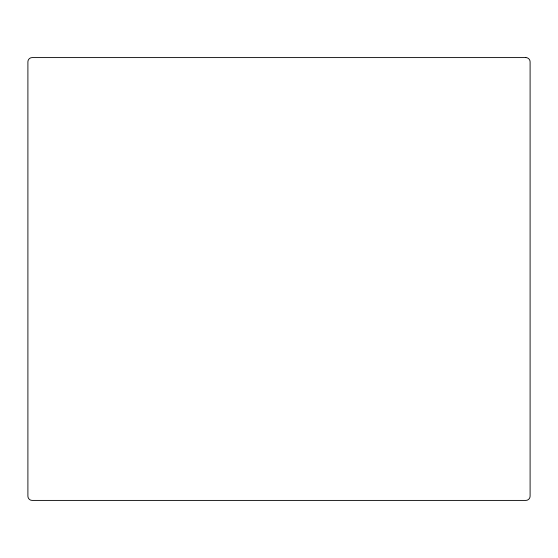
<?xml version="1.0" encoding="UTF-8"?>
<svg xmlns="http://www.w3.org/2000/svg" width="558" height="558" viewBox="0 0 558 558"><rect width="100%" height="100%" fill="white"/><g stroke="black" fill="none" stroke-linecap="round" stroke-linejoin="round"><path stroke-width="0.84" d="M525.859 57.593L32.141 57.593A4.241 4.241 0 0 0 27.9 61.833L27.9 496.167A4.241 4.241 0 0 0 32.141 500.407L525.859 500.407A4.241 4.241 0 0 0 530.1 496.167L530.1 61.833A4.241 4.241 0 0 0 525.859 57.593"/></g></svg>
